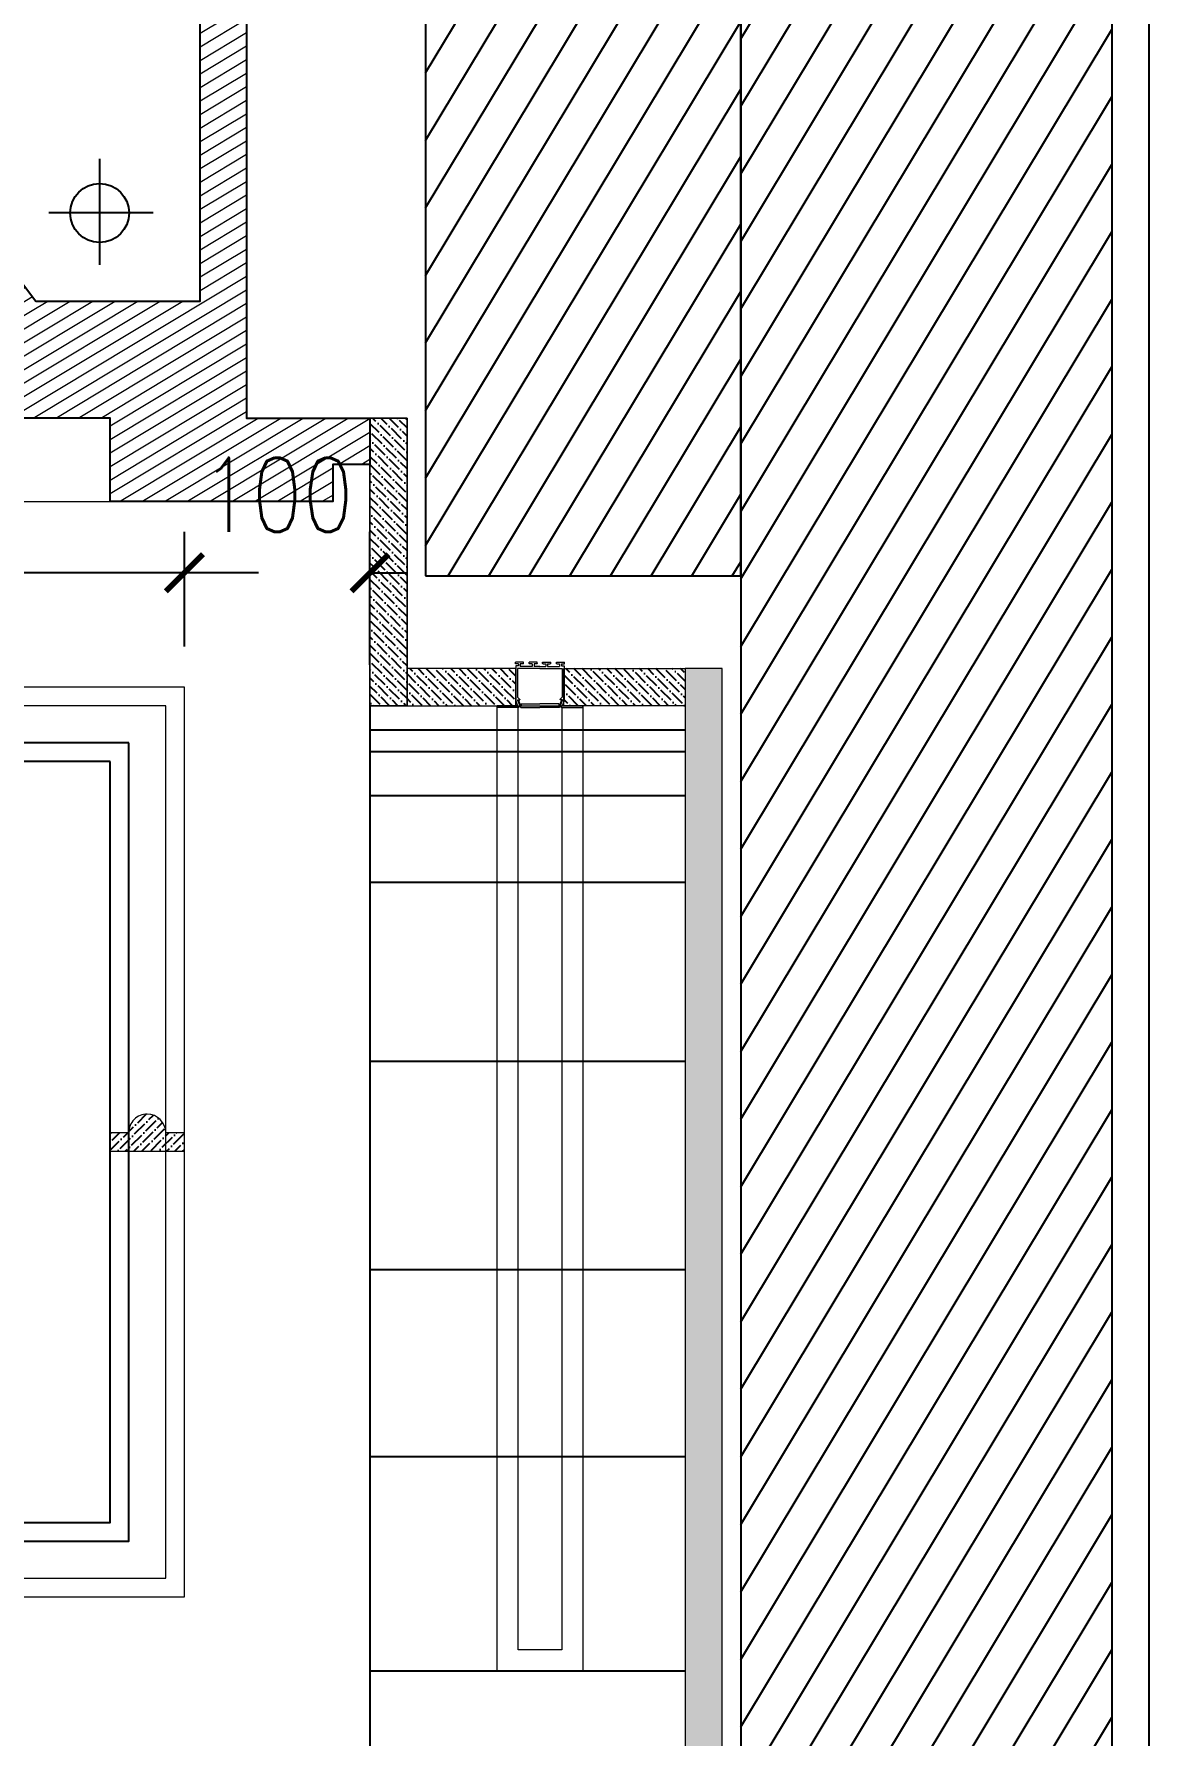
# Model space of a CAD drawing. Header units: inches. Extents: x 193287 to 241687, y 437648 to 550079.
# Drawn here: x 223571 to 224171, y 450671 to 451587 of the extents above; entities that cross this region are included whole.
import ezdxf

# ---------------------------------------------------------------- set-up
doc = ezdxf.new("R2010")
doc.units = ezdxf.units.IN
doc.header["$MEASUREMENT"] = 0
for name, color, linetype, lineweight in [('A-Dim-ID', 9, 'Continuous', 20), ('CQ gypsum 2', 42, 'Continuous', 0), ('CQ Gypsum Hatch', 8, 'Continuous', 20), ('CQ Lighting', 5, 'Continuous', 0), ('CQ Marble', 6, 'Continuous', 0)]:
    doc.layers.add(name, color=color, linetype=linetype, lineweight=lineweight)
for name, color, linetype in [('CQ Grg Gypsum', 41, 'Continuous'), ('CQ Light Elevation', 4, 'Continuous'), ('CQ marble hatch', 8, 'Continuous'), ('CQ Plaster', 1, 'Continuous'), ('CQ section wall', 3, 'Continuous'), ('Layer6', 6, 'Continuous'), ('xref grd floor$2$CQ Wall hatch_CHB', 8, 'Continuous')]:
    doc.layers.add(name, color=color, linetype=linetype)
doc.styles.add('ST9', font='romans.shx', dxfattribs={"width": 0.8})
doc.dimstyles.new('DIM-20', dxfattribs={"dimscale": 1000, "dimtxt": 0.044, "dimasz": 0.035, "dimexe": 0.022, "dimexo": 0.022, "dimgap": 0.022, "dimtad": 1, "dimdec": 0, "dimzin": 0, "dimdsep": 46, "dimtxsty": 'ST9', "dimblk1": 'ARCHTICK', "dimblk2": 'ARCHTICK', "dimsah": 1, "dimcen": 0.088, "dimdle": 0.04, "dimclrd": 256, "dimclre": 256, "dimclrt": 3, "dimadec": 0, "dimazin": 0, "dimtfac": 1, "dimtdec": 0, "dimtix": 1, "dimtofl": 0, "dimtmove": 1, "dimatfit": 3, "dimldrblk": 'CLOSED', "dimfxl": 1, "dimtolj": 1, "dimtzin": 0, "dimarcsym": 0})

# ---------------------------------------------------------------- blocks, each defined once
blk = doc.blocks.new('SECTION C AND F')
at = {"layer": 'xref grd floor$2$CQ Wall hatch_CHB'}
h = blk.add_hatch(dxfattribs=at)
h.set_pattern_fill('ANSI31,_O', color=8, scale=150, angle=76.02858)
h.set_pattern_definition([(121.0285767, (95684.039, 1302.347), (-16.0670684, -9.6649787), [])])
h.paths.add_polyline_path([(342620.17, 483585.91), (342820.16, 483585.91), (342820.16, 479335.57), (342620.17, 479335.57), (342620.17, 483035.91), (342620.17, 483035.91), (342620.17, 483235.91)])
h = blk.add_hatch(dxfattribs=at)
h.set_pattern_fill('ANSI31,_O', color=8, scale=150, angle=76.02858)
h.set_pattern_definition([(121.0285767, (0, 0), (-16.0670684, -9.6649787), [])])
h.paths.add_polyline_path([(342989.96, 482395.94), (342820.16, 482395.94), (342820.16, 483585.91), (342989.96, 483585.91)])
at = {"layer": 'CQ Plaster'}
blk.add_line((342600.17, 483585.91, 0), (342600.17, 479335.57, 0), dxfattribs=at)
at = {"layer": 'CQ section wall'}
for p, q in [((342620.17, 483585.91, 0), (342620.17, 479335.57, 0)), ((342820.16, 483585.91, 0), (342820.16, 479335.57, 0))]:
    blk.add_line(p, q, dxfattribs=at)
at = {"layer": 'CQ section wall', "elevation": 0}
blk.add_lwpolyline([(342989.96, 482395.94), (342820.16, 482395.94), (342820.16, 483585.91), (342989.96, 483585.91)], close=True, dxfattribs=at)
blk = doc.blocks.new('larko design REF. B5552')
at = {"layer": 'CQ Lighting'}
for p, q in [((324167.56, 487789.68), (324167.56, 487790.46)), ((324178.58, 487789.68), (324167.56, 487789.68)), ((324178.86, 487790.68), (324167.78, 487790.68)), ((324177.58, 487787.08), (324178.58, 487789.68)), ((324178.47, 487786.62), (324179.67, 487789.71)), ((324178.56, 487786.66), (324180.06, 487790.54)), ((324179.02, 487786.66), (324180.19, 487789.69)), ((324179.03, 487790.6), (324179.62, 487789.94)), ((324180.26, 487790.68), (324190.6, 487790.68)), ((324180.4, 487789.84), (324180.48, 487789.84)), ((324180.48, 487788.63), (324180.48, 487789.84)), ((324180.48, 487788.63), (324190.6, 487788.63)), ((324200.93, 487790.68), (324190.6, 487790.68)), ((324200.71, 487788.63), (324190.6, 487788.63)), ((324200.71, 487788.63), (324200.71, 487789.84)), ((324200.79, 487789.84), (324200.71, 487789.84)), ((324202.17, 487786.66), (324201, 487789.69)), ((324202.63, 487786.66), (324201.13, 487790.54)), ((324202.72, 487786.62), (324201.53, 487789.71)), ((324202.16, 487790.6), (324201.57, 487789.94)), ((324202.33, 487790.68), (324213.41, 487790.68)), ((324202.61, 487789.68), (324213.63, 487789.68)), ((324203.61, 487787.08), (324202.61, 487789.68)), ((324213.63, 487789.68), (324213.63, 487790.46)), ((324177.56, 487768.21), (324177.56, 487787)), ((324178.47, 487786.62), (324179.7, 487786.62)), ((324178.56, 487786.66), (324179.02, 487786.66)), ((324179.64, 487786.23), (324178.56, 487785.16)), ((324178.56, 487769.61), (324178.56, 487785.16)), ((324179.7, 487786.38), (324179.7, 487786.62)), ((324202.72, 487786.62), (324201.49, 487786.62)), ((324201.49, 487786.38), (324201.49, 487786.62)), ((324201.56, 487786.23), (324202.63, 487785.16)), ((324202.63, 487786.66), (324202.17, 487786.66)), ((324202.63, 487769.61), (324202.63, 487785.16)), ((324203.63, 487768.21), (324203.63, 487787)), ((324190.6, 487769.61), (324178.56, 487769.61)), ((324190.6, 487769.61), (324202.63, 487769.61)), ((324178.99, 487767.16), (324177.35, 487767.16)), ((324177.35, 487767.16), (324177.35, 487766.16)), ((324181.69, 487766.16), (324177.35, 487766.16)), ((324178.99, 487768.21), (324177.56, 487768.21)), ((324178.99, 487767.16), (324178.99, 487768.21)), ((324186.45, 487768.61), (324179.99, 487768.61)), ((324179.99, 487767.16), (324179.99, 487768.61)), ((324181.47, 487767.16), (324179.99, 487767.16)), ((324181.69, 487766.94), (324181.69, 487766.16)), ((324184.81, 487766.94), (324184.81, 487766.16)), ((324189.15, 487766.16), (324184.81, 487766.16)), ((324186.45, 487767.16), (324185.03, 487767.16)), ((324186.45, 487767.16), (324186.45, 487768.61)), ((324190.6, 487768.61), (324187.45, 487768.61)), ((324187.45, 487767.16), (324187.45, 487768.61)), ((324188.93, 487767.16), (324187.45, 487767.16)), ((324189.15, 487766.94), (324189.15, 487766.16)), ((324190.6, 487768.61), (324193.74, 487768.61)), ((324192.04, 487766.94), (324192.04, 487766.16)), ((324192.04, 487766.16), (324196.38, 487766.16)), ((324192.26, 487767.16), (324193.74, 487767.16)), ((324193.74, 487767.16), (324193.74, 487768.61)), ((324194.74, 487768.61), (324201.2, 487768.61)), ((324194.74, 487767.16), (324194.74, 487768.61)), ((324194.74, 487767.16), (324196.16, 487767.16)), ((324196.38, 487766.94), (324196.38, 487766.16)), ((324199.5, 487766.94), (324199.5, 487766.16)), ((324199.5, 487766.16), (324203.84, 487766.16)), ((324199.72, 487767.16), (324201.2, 487767.16)), ((324201.2, 487767.16), (324201.2, 487768.61)), ((324202.2, 487767.16), (324202.2, 487768.21)), ((324202.2, 487768.21), (324203.63, 487768.21)), ((324202.2, 487767.16), (324203.84, 487767.16)), ((324203.84, 487767.16), (324203.84, 487766.16))]:
    blk.add_line(p, q, dxfattribs=at)
for centre, start, end in [((324167.78, 487790.46), 90, 180), ((324178.86, 487790.46), 41.83398, 90), ((324179.46, 487789.79), 338.90776, 41.83398), ((324180.26, 487790.46), 90, 158.90776), ((324180.4, 487789.62), 90, 158.90776), ((324200.79, 487789.62), 21.09224, 90), ((324200.93, 487790.46), 21.09224, 90), ((324201.73, 487789.79), 138.16602, 201.09224), ((324202.33, 487790.46), 90, 138.16602), ((324213.41, 487790.46), 0, 90), ((324177.78, 487787), 158.90776, 180), ((324179.48, 487786.38), 315.01384, 0), ((324201.71, 487786.38), 180, 224.98616), ((324203.41, 487787), 0, 21.09224), ((324181.47, 487766.94), 0, 90), ((324185.03, 487766.94), 90, 180), ((324188.93, 487766.94), 0, 90), ((324192.26, 487766.94), 90, 180), ((324196.16, 487766.94), 0, 90), ((324199.72, 487766.94), 90, 180)]:
    blk.add_arc(centre, 0.22, start, end, dxfattribs=at)
blk = doc.blocks.new('niche section 2')
at = {"layer": 'CQ marble hatch', "ltscale": 1000}
h = blk.add_hatch(dxfattribs=at)
h.set_pattern_fill('ANSI36', color=256, scale=25, style=0)
h.set_pattern_definition([(45, (-202819.475, -456589.9536), (1.657281518, 6.0766989), [7.8125, -1.5625, 0, -1.5625])])
h.paths.add_polyline_path([(1475.4, -5209.36), (1475.4, -5364.31), (1495.4, -5364.31), (1495.4, -5209.36)])
h = blk.add_hatch(dxfattribs=at)
h.set_pattern_fill('ANSI36', color=256, scale=25, style=0)
h.set_pattern_definition([(45, (-202824.4748, -456589.9536), (1.657281518, 6.0766989), [7.8125, -1.5625, 0, -1.5625])])
h.paths.add_polyline_path([(1325.6, -5364.31), (1325.6, -5344.31), (1305.6, -5344.31), (1305.6, -7124.31), (1495.4, -7124.31), (1495.4, -7104.31), (1325.6, -7104.31)])
at = {"layer": 'CQ marble hatch', "ltscale": 1000, "extrusion": (4.88522e-08, -5.98593e-09, 1)}
h = blk.add_hatch(dxfattribs=at)
h.set_pattern_fill('ANSI36', color=256, scale=25, style=0)
h.set_pattern_definition([(45, (-202819.475, -456589.9536), (1.657281518, 6.0766989), [7.8125, -1.5625, 0, -1.5625])])
h.paths.add_polyline_path([(1416.83, -5344.31), (1475.4, -5344.31), (1475.4, -5364.31), (1416.83, -5364.31)])
h.paths.add_polyline_path([(1390.76, -5344.31), (1325.6, -5344.31), (1325.6, -5364.31), (1390.76, -5364.31)])
at = {"layer": 'CQ Lighting', "extrusion": (4.88522e-08, -5.98593e-09, 1), "elevation": 0}
blk.add_lwpolyline([(1426.83, -5364.31), (1380.76, -5364.31), (1380.76, -5884.2), (1426.83, -5884.2)], close=True, dxfattribs=at)
blk.add_lwpolyline([(1392.06, -5365.31), (1392.06, -5872.9), (1415.53, -5872.9), (1415.53, -5365.31)], dxfattribs=at)
at = {"layer": 'CQ Marble', "color": 6}
blk.add_lwpolyline([(1475.4, -5364.31), (1495.4, -5364.31), (1495.4, -5209.36), (1475.4, -5209.36), (1475.4, -5344.31)], dxfattribs=at)
at = {"layer": 'CQ Marble', "color": 6, "extrusion": (4.88522e-08, -5.98593e-09, 1), "elevation": 0}
for points in [[(1495.4, -5364.31), (1475.4, -5364.31), (1475.4, -5209.36), (1495.4, -5209.36)], [(1390.96, -5344.31), (1325.6, -5344.31), (1325.6, -5364.31), (1390.96, -5364.31)], [(1416.83, -5344.31), (1475.4, -5344.31), (1475.4, -5364.31), (1416.83, -5364.31)]]:
    blk.add_lwpolyline(points, close=True, dxfattribs=at)
at = {"layer": 'CQ Marble', "color": 6, "elevation": 0}
blk.add_lwpolyline([(1325.6, -5344.31), (1325.6, -7104.31), (1495.4, -7104.31), (1495.4, -7124.31), (1305.6, -7124.31), (1305.6, -5344.31), (1325.6, -5344.31)], dxfattribs=at)
at = {"layer": 'CQ marble hatch', "extrusion": (4.88522e-08, -5.98593e-09, 1)}
for p, q in [((1495.4, -5364.31), (1495.4, -7104.31, 0)), ((1495.4, -5377.26, 0), (1325.6, -5377.26, 0)), ((1495.4, -5389.08, 0), (1325.6, -5389.08, 0)), ((1495.4, -5412.73, 0), (1325.6, -5412.73, 0)), ((1495.4, -5459.31, 0), (1325.6, -5459.31, 0)), ((1495.4, -5555.82, 0), (1325.6, -5555.82, 0)), ((1495.4, -5668, 0), (1325.6, -5668, 0)), ((1495.4, -5768.75, 0), (1325.6, -5768.75, 0)), ((1495.4, -5884.2, 0), (1325.6, -5884.2, 0))]:
    blk.add_line(p, q, dxfattribs=at)
at = {"layer": 'CQ Lighting', "extrusion": (4.88522e-08, -5.98593e-09, 1), "rotation": 179.9999999999998}
blk.add_blockref('larko design REF. B5552', (325594.39, 482425.37, 0), dxfattribs=at)
blk = doc.blocks.new('SECTION CEILING C AND D')
at = {"layer": 'CQ Gypsum Hatch'}
h = blk.add_hatch(dxfattribs=at)
h.set_pattern_fill('ANSI31', color=256, scale=50, angle=166.028577, style=0)
edge = h.paths.add_edge_path()
edge.add_line((221496.36, 451355.59), (221476.36, 451355.59))
edge.add_line((221476.36, 451355.59), (221476.36, 451380.59))
edge.add_line((221476.36, 451380.59), (221542.87, 451380.59))
edge.add_line((221542.87, 451380.59), (221542.87, 451618.63))
edge.add_arc((221717.87, 451618.63), 175, 90, 180, ccw=False)
edge.add_line((221717.87, 451793.63), (223510.05, 451793.63))
edge.add_arc((223510.05, 451618.63), 175, 0, 90, ccw=False)
edge.add_line((223685.05, 451618.63), (223685.05, 451380.59))
edge.add_line((223685.05, 451380.59), (223751.55, 451380.59))
edge.add_line((223751.55, 451380.59), (223751.55, 451355.59))
edge.add_line((223751.55, 451355.59), (223731.55, 451355.59))
edge.add_line((223731.55, 451355.59), (223731.55, 451335.59))
edge.add_line((223731.55, 451335.59), (223611.55, 451335.59))
edge.add_line((223611.55, 451335.59), (223611.55, 451380.59))
edge.add_line((223611.55, 451380.59), (223562.55, 451380.59))
edge.add_arc((223541.55, 451380.59), 21, 0, 90)
edge.add_line((223541.55, 451401.59), (223541.55, 451410.59))
edge.add_arc((223536.69, 451416.7), 7.8, 90, 308.4673, ccw=False)
edge.add_line((223536.69, 451424.5), (223536.69, 451427.5))
edge.add_arc((223534.54, 451445.47), 18.1, 205.77149, 276.83097, ccw=False)
edge.add_arc((223567.52, 451458.36), 53.47, 186.16357, 202.84482, ccw=False)
edge.add_arc((223182.02, 451424.99), 333.48, 4.75145, 6.56866)
edge.add_arc((223477.62, 451459.06), 35.93, 6.52725, 25.39668)
edge.add_arc((223485.76, 451460.7), 27.95, 29.51903, 91.82174)
edge.add_line((223484.87, 451488.63), (223484.87, 451496.13))
edge.add_line((223484.87, 451496.13), (223475.87, 451496.13))
edge.add_line((223475.87, 451496.13), (223475.87, 451518.63))
edge.add_line((223475.87, 451518.63), (223514.94, 451518.63))
edge.add_line((223514.94, 451518.63), (223571.55, 451443.63))
edge.add_line((223571.55, 451443.63), (223660.05, 451443.63))
edge.add_line((223660.05, 451443.63), (223660.05, 451618.63))
edge.add_arc((223510.05, 451618.63), 150, 0, 90)
edge.add_line((223510.05, 451768.63), (221717.87, 451768.63))
edge.add_arc((221717.87, 451618.63), 150, 90, 180)
edge.add_line((221567.87, 451618.63), (221567.87, 451443.63))
edge.add_line((221567.87, 451443.63), (221656.37, 451443.63))
edge.add_line((221656.37, 451443.63), (221712.98, 451518.63))
edge.add_line((221712.98, 451518.63), (221752.05, 451518.63))
edge.add_line((221752.05, 451518.63), (221752.05, 451496.13))
edge.add_line((221752.05, 451496.13), (221743.05, 451496.13))
edge.add_line((221743.05, 451496.13), (221743.05, 451488.63))
edge.add_arc((221742.16, 451460.7), 27.95, 88.17826, 150.48097)
edge.add_arc((221750.3, 451459.06), 35.93, 154.60332, 173.47275)
edge.add_arc((222045.89, 451424.99), 333.48, 173.43134, 175.24855)
edge.add_arc((221660.39, 451458.36), 53.47, 337.15518, 353.83643, ccw=False)
edge.add_arc((221693.38, 451445.47), 18.1, 263.16903, 334.22851, ccw=False)
edge.add_line((221691.22, 451427.5), (221691.22, 451424.5))
edge.add_arc((221691.22, 451416.7), 7.8, -128.4673, 90, ccw=False)
edge.add_line((221686.37, 451410.59), (221686.37, 451401.59))
edge.add_arc((221686.37, 451380.59), 21, 90, 180)
edge.add_line((221665.37, 451380.59), (221616.37, 451380.59))
edge.add_line((221616.37, 451380.59), (221616.37, 451335.59))
edge.add_line((221616.37, 451335.59), (221496.36, 451335.59))
edge.add_line((221496.36, 451335.59), (221496.36, 451355.59))
at = {"layer": 'CQ Grg Gypsum', "extrusion": (-4.88522e-08, 5.98593e-09, 1), "elevation": -0.01}
blk.add_lwpolyline([(221496.36, 451355.59), (221476.36, 451355.59), (221476.36, 451380.59), (221542.87, 451380.59), (221542.87, 451618.63, -0.414214), (221717.87, 451793.63), (223510.05, 451793.63, -0.414214), (223685.05, 451618.63), (223685.05, 451380.59), (223751.55, 451380.59), (223751.55, 451355.59), (223731.55, 451355.59), (223731.55, 451335.59), (223611.55, 451335.59), (223611.55, 451380.59), (223562.55, 451380.59, 0.414214), (223541.55, 451401.59), (223541.55, 451410.59, -1.408012), (223536.69, 451424.5), (223536.69, 451427.5, -0.320389), (223518.25, 451437.6, -0.072914), (223514.36, 451452.62, 0.007929), (223513.32, 451463.14, 0.08252), (223510.08, 451474.47, 0.278747), (223484.87, 451488.63), (223484.87, 451496.13), (223475.87, 451496.13), (223475.87, 451518.63), (223514.94, 451518.63), (223571.55, 451443.63), (223660.05, 451443.63), (223660.05, 451618.63, 0.414214), (223510.05, 451768.63), (221717.87, 451768.63, 0.414214), (221567.87, 451618.63), (221567.87, 451443.63), (221656.37, 451443.63), (221712.98, 451518.63), (221752.05, 451518.63), (221752.05, 451496.13), (221743.05, 451496.13), (221743.05, 451488.63, 0.278747), (221717.84, 451474.47, 0.08252), (221714.6, 451463.14, 0.007929), (221713.56, 451452.62, -0.072914), (221709.67, 451437.6, -0.320389), (221691.22, 451427.5), (221691.22, 451424.5, -1.408012), (221686.37, 451410.59), (221686.37, 451401.59, 0.414214), (221665.37, 451380.59), (221616.37, 451380.59), (221616.37, 451335.59), (221496.36, 451335.59)], format="xyb", close=True, dxfattribs=at)
at = {"layer": 'CQ Light Elevation', "extrusion": (-4.88522e-08, 5.98593e-09, 1), "elevation": -0.01}
for points in [[(223605.84, 451520.3), (223605.84, 451463.13)], [(223634.81, 451491.05), (223578.51, 451491.05)]]:
    blk.add_lwpolyline(points, dxfattribs=at)
at = {"layer": 'CQ Light Elevation', "extrusion": (-4.88522e-08, 5.98593e-09, 1)}
blk.add_circle((223605.84, 451491.05, -0.01), 15.88, dxfattribs=at)
blk = doc.blocks.new('_ARCHTICK')
at = {"color": 0, "linetype": 'ByBlock', "const_width": 0.15}
blk.add_lwpolyline([(-0.5, -0.5), (0.5, 0.5)], dxfattribs=at)
blk = doc.blocks.new('*D867')
at = {"layer": 'A-Dim-ID', "lineweight": -2, "transparency": 16777216}
for p, q in [((223651.55, 451257.59), (223651.55, 451319.23)), ((223751.55, 451247.64), (223751.55, 451319.23)), ((223651.55, 451297.23), (223631.55, 451297.23)), ((223751.55, 451297.23), (223771.55, 451297.23))]:
    blk.add_line(p, q, dxfattribs=at)
at = {"layer": 'Defpoints', "color": 0, "transparency": 16777216}
for p in [(223651.55, 451297.23), (223651.55, 451235.59, 0), (223751.55, 451225.64, 0)]:
    blk.add_point(p, dxfattribs=at)
at = {"layer": 'A-Dim-ID', "lineweight": -2, "transparency": 16777216, "xscale": 20, "yscale": 20, "zscale": 20}
blk.add_blockref('_ARCHTICK', (223651.55, 451297.23), dxfattribs=at)
at = {"layer": 'A-Dim-ID', "lineweight": -2, "transparency": 16777216, "xscale": 20, "yscale": 20, "zscale": 20, "rotation": 180}
blk.add_blockref('_ARCHTICK', (223751.55, 451297.23), dxfattribs=at)
at = {"layer": 'A-Dim-ID', "color": 3, "transparency": 16777216, "insert": (223701.55, 451339.23), "char_height": 40, "attachment_point": 5, "style": 'ST9'}
blk.add_mtext('\\A1;100', dxfattribs=at)
blk = doc.blocks.new('_CLOSED')
at = {"color": 0, "linetype": 'ByBlock'}
for p, q in [((-1, 0.167), (0, 0)), ((-1, 0.167), (-1, -0.167)), ((0, 0), (-1, -0.167)), ((0, 0), (-1, 0))]:
    blk.add_line(p, q, dxfattribs=at)
blk = doc.blocks.new('*D871')
at = {"layer": 'A-Dim-ID', "lineweight": -2, "transparency": 16777216}
for p, q in [((223331.55, 451257.59), (223331.55, 451319.23)), ((223651.55, 451257.59), (223651.55, 451319.23)), ((223691.55, 451297.23), (223291.55, 451297.23))]:
    blk.add_line(p, q, dxfattribs=at)
at = {"layer": 'Defpoints', "color": 0, "transparency": 16777216}
for p in [(223331.55, 451297.23), (223331.55, 451235.59, 0), (223651.55, 451235.59, 0)]:
    blk.add_point(p, dxfattribs=at)
at = {"layer": 'A-Dim-ID', "lineweight": -2, "transparency": 16777216, "xscale": 20, "yscale": 20, "zscale": 20, "rotation": 180}
blk.add_blockref('_ARCHTICK', (223331.55, 451297.23), dxfattribs=at)
at = {"layer": 'A-Dim-ID', "lineweight": -2, "transparency": 16777216, "xscale": 20, "yscale": 20, "zscale": 20}
blk.add_blockref('_ARCHTICK', (223651.55, 451297.23), dxfattribs=at)
at = {"layer": 'A-Dim-ID', "color": 3, "transparency": 16777216, "insert": (223491.55, 451339.23), "char_height": 40, "attachment_point": 5, "style": 'ST9'}
blk.add_mtext('\\A1;320', dxfattribs=at)

msp = doc.modelspace()

# ---------------------------------------------------------------- hatches: boundary and pattern name
at = {"layer": 'CQ marble hatch', "ltscale": 1000, "extrusion": (-4.88522e-08, 5.98593e-09, 1)}
h = msp.add_hatch(dxfattribs=at)
h.set_pattern_fill('ANSI36', color=256, scale=25, angle=5.1e-29, style=0)
edge = h.paths.add_edge_path()
edge.add_line((223611.554, 450995.619), (223611.554, 450985.619))
edge.add_line((223611.554, 450985.619), (223651.554, 450985.619))
edge.add_line((223651.554, 450985.619), (223651.554, 450995.619))
edge.add_line((223651.554, 450995.619), (223641.554, 450995.619))
edge.add_arc((223631.417, 450995.482), 10.138, 0.774022, 89.225978)
edge.add_arc((223631.501, 450995.672), 9.947, 89.696201, 180.303799)
edge.add_line((223621.554, 450995.619), (223611.554, 450995.619))

# ---------------------------------------------------------------- linework, layer by layer
at = {"layer": 'CQ gypsum 2', "extrusion": (-4.88522e-08, 5.98593e-09, 1)}
msp.add_line((221616.371, 451335.594, 0), (223611.545, 451335.594, 0), dxfattribs=at)
at = {"layer": 'CQ Marble', "extrusion": (-4.88522e-08, 5.98593e-09, 1), "elevation": -0.009}
msp.add_lwpolyline([(223651.554, 451235.594), (223331.554, 451235.594), (223331.554, 450745.644), (223651.554, 450745.644)], close=True, dxfattribs=at)
at = {"layer": 'CQ Marble', "color": 8, "extrusion": (-4.88522e-08, 5.98593e-09, 1), "elevation": -0.009}
msp.add_lwpolyline([(223641.554, 451225.594), (223341.554, 451225.594), (223341.554, 450755.644), (223641.554, 450755.644)], close=True, dxfattribs=at)
at = {"layer": 'CQ Marble', "ltscale": 1000, "extrusion": (-4.88522e-08, 5.98593e-09, 1), "elevation": -0.009}
msp.add_lwpolyline([(223611.554, 450995.619), (223611.554, 450985.619), (223651.554, 450985.619), (223651.554, 450995.619), (223641.554, 450995.619, 0.406322), (223631.554, 451005.619, 0.417323), (223621.554, 450995.619)], format="xyb", close=True, dxfattribs=at)
at = {"layer": 'Layer6', "color": 8, "extrusion": (-4.88522e-08, 5.98593e-09, 1), "elevation": -0.009}
msp.add_lwpolyline([(223621.554, 451205.594), (223361.554, 451205.594), (223361.554, 450775.644), (223621.554, 450775.644)], close=True, dxfattribs=at)
at = {"layer": 'Layer6', "extrusion": (-4.88522e-08, 5.98593e-09, 1), "elevation": -0.009}
msp.add_lwpolyline([(223611.554, 451195.594), (223371.554, 451195.594), (223371.554, 450785.644), (223611.554, 450785.644)], close=True, dxfattribs=at)

# ---------------------------------------------------------------- block references
at = {"layer": 'CQ Grg Gypsum'}
msp.add_blockref('SECTION CEILING C AND D', (0, 0), dxfattribs=at)
at = {"layer": 'CQ Marble', "xscale": -1}
msp.add_blockref('SECTION C AND F', (566771.511, -31100.298, -0.001), dxfattribs=at)
at = {"layer": 'CQ Marble', "extrusion": (4.88522e-08, 5.98593e-09, 1), "xscale": -1}
msp.add_blockref('niche section 2', (225246.958, 456589.954, 0.013), dxfattribs=at)

# ---------------------------------------------------------------- dimensions: what is measured, and where the dimension line sits
at = {"layer": 'A-Dim-ID'}
for base, p1, p2, picture, middle in [((223331.554, 451297.225), (223651.554, 451235.594, -0.001), (223331.554, 451235.594, -0.001), '*D871', (223491.554, 451339.225)), ((223651.554, 451297.225), (223751.553, 451225.644, -0.001), (223651.554, 451235.594, -0.001), '*D867', (223701.554, 451339.225))]:
    dim = msp.add_linear_dim(base=base, p1=p1, p2=p2, dimstyle='DIM-20', override={"dimtxt": 0.04, "dimasz": 0.02}, dxfattribs=at)
    dim.commit()
    dim.dimension.update_dxf_attribs({"geometry": picture, "text_midpoint": middle})

doc.saveas('drawing.dxf')
